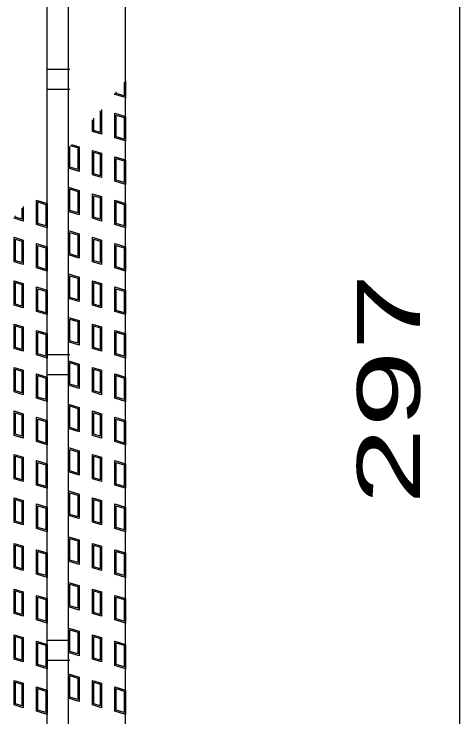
# Model space of a CAD drawing. Units: millimetres, scale not verified. Extents: x -1820 to 1731, y -1282 to 1054.
# Drawn here: x -391 to -235, y 30.1 to 276.2 of the extents above; entities that cross this region are included whole.
import ezdxf
from ezdxf.enums import TextEntityAlignment as Align

# ---------------------------------------------------------------- set-up
doc = ezdxf.new("R2010")
doc.units = ezdxf.units.MM
doc.header["$LTSCALE"] = 10
for name, color, linetype, lineweight in [('16', 3, 'Continuous', 25), ('17', 3, 'Continuous', 25), ('22', 2, 'Continuous', 25)]:
    doc.layers.add(name, color=color, linetype=linetype, lineweight=lineweight)
doc.styles.add('ベクトル', font='')
doc.styles.get('ベクトル').set_extended_font_data('ベクトル')

msp = doc.modelspace()

# ---------------------------------------------------------------- linework, layer by layer
at = {"layer": '16'}
for p, q in [((-379.4, -17), (-379.4, 324)), ((-372, -17), (-372, 324)), ((-352, -17), (-352, 324)), ((-379.4, 257), (-371.5, 257)), ((-379.4, 250), (-371.5, 250)), ((-379.4, 157), (-371.5, 157)), ((-379.4, 150), (-371.5, 150)), ((-379.4, 57), (-371.5, 57)), ((-379.4, 50), (-371.5, 50))]:
    msp.add_line(p, q, dxfattribs=at)
at = {"layer": '17'}
for p, q in [((-352.47, 252.35), (-352.47, 247.64)), ((-352, 252.91), (-352, 247)), ((-355.32, 248.49), (-355.32, 248.98)), ((-355.8, 248.14), (-355.8, 248.42)), ((-352, 247), (-355.8, 248.14)), ((-352.47, 247.64), (-355.32, 248.49)), ((-360.91, 242.38), (-360.86, 242.36)), ((-360.86, 242.36), (-360.86, 234.8)), ((-360.57, 242.77), (-360.38, 242.72)), ((-360.38, 242.72), (-360.38, 234.17)), ((-355.8, 241.49), (-352, 240.35)), ((-355.8, 232.94), (-355.8, 241.49)), ((-363.61, 235.13), (-363.61, 239.17)), ((-363.14, 235.49), (-363.14, 239.74)), ((-355.32, 240.85), (-352.47, 240)), ((-355.32, 233.29), (-355.32, 240.85)), ((-352.47, 240), (-352.47, 232.44)), ((-352, 240.35), (-352, 231.8)), ((-360.38, 234.17), (-363.61, 235.13)), ((-360.86, 234.8), (-363.14, 235.49)), ((-352, 231.8), (-355.8, 232.94)), ((-352.47, 232.44), (-355.32, 233.29)), ((-371.52, 222.65), (-371.52, 229.82)), ((-368.67, 229.36), (-371.26, 230.13)), ((-370.93, 230.53), (-368.2, 229.71)), ((-368.67, 229.36), (-368.67, 221.8)), ((-368.2, 229.71), (-368.2, 221.16)), ((-363.61, 228.48), (-360.38, 227.52)), ((-363.61, 219.93), (-363.61, 228.48)), ((-363.14, 227.85), (-360.86, 227.16)), ((-363.14, 220.29), (-363.14, 227.85)), ((-360.86, 227.16), (-360.86, 219.6)), ((-360.38, 227.52), (-360.38, 218.97)), ((-355.8, 226.29), (-352, 225.15)), ((-355.8, 217.74), (-355.8, 226.29)), ((-355.32, 225.65), (-352.47, 224.8)), ((-355.32, 218.09), (-355.32, 225.65)), ((-352.47, 224.8), (-352.47, 217.24)), ((-352, 225.15), (-352, 216.6)), ((-368.2, 221.16), (-372, 222.3)), ((-368.67, 221.8), (-371.52, 222.65)), ((-360.38, 218.97), (-363.61, 219.93)), ((-360.86, 219.6), (-363.14, 220.29)), ((-352, 216.6), (-355.8, 217.74)), ((-352.47, 217.24), (-355.32, 218.09)), ((-372, 215.65), (-368.2, 214.51)), ((-372, 207.1), (-372, 215.65)), ((-371.52, 215.01), (-368.67, 214.16)), ((-371.52, 207.45), (-371.52, 215.01)), ((-368.67, 214.16), (-368.67, 206.6)), ((-368.2, 214.51), (-368.2, 205.96)), ((-363.61, 213.28), (-360.38, 212.32)), ((-363.61, 204.73), (-363.61, 213.28)), ((-363.14, 212.65), (-360.86, 211.96)), ((-363.14, 205.09), (-363.14, 212.65)), ((-360.86, 211.96), (-360.86, 204.4)), ((-360.38, 212.32), (-360.38, 203.77)), ((-383.2, 211.09), (-379.4, 209.95)), ((-383.2, 202.54), (-383.2, 211.09)), ((-382.73, 210.45), (-379.88, 209.6)), ((-382.73, 202.89), (-382.73, 210.45)), ((-379.88, 209.6), (-379.88, 202.04)), ((-379.4, 209.95), (-379.4, 201.4)), ((-355.8, 211.09), (-352, 209.95)), ((-355.8, 202.54), (-355.8, 211.09)), ((-355.32, 210.45), (-352.47, 209.6)), ((-355.32, 202.89), (-355.32, 210.45)), ((-352.47, 209.6), (-352.47, 202.04)), ((-352, 209.95), (-352, 201.4)), ((-388.26, 208.26), (-388.26, 204.4)), ((-387.79, 208.82), (-387.79, 203.77)), ((-368.2, 205.96), (-372, 207.1)), ((-368.67, 206.6), (-371.52, 207.45)), ((-391.02, 204.73), (-391.02, 205)), ((-387.79, 203.77), (-391.02, 204.73)), ((-390.54, 205.09), (-390.54, 205.56)), ((-388.26, 204.4), (-390.54, 205.09)), ((-360.38, 203.77), (-363.61, 204.73)), ((-360.86, 204.4), (-363.14, 205.09)), ((-379.4, 201.4), (-383.2, 202.54)), ((-379.88, 202.04), (-382.73, 202.89)), ((-352, 201.4), (-355.8, 202.54)), ((-352.47, 202.04), (-355.32, 202.89)), ((-372, 200.45), (-368.2, 199.31)), ((-372, 191.9), (-372, 200.45)), ((-371.52, 199.81), (-368.67, 198.96)), ((-371.52, 192.25), (-371.52, 199.81)), ((-391.02, 198.08), (-387.79, 197.12)), ((-391.02, 189.53), (-391.02, 198.08)), ((-390.54, 197.45), (-388.26, 196.76)), ((-390.54, 189.89), (-390.54, 197.45)), ((-387.79, 197.12), (-387.79, 188.57)), ((-368.67, 198.96), (-368.67, 191.4)), ((-368.2, 199.31), (-368.2, 190.76)), ((-363.61, 198.08), (-360.38, 197.12)), ((-363.61, 189.53), (-363.61, 198.08)), ((-363.14, 197.45), (-360.86, 196.76)), ((-363.14, 189.89), (-363.14, 197.45)), ((-360.38, 197.12), (-360.38, 188.57)), ((-388.26, 196.76), (-388.26, 189.2)), ((-383.2, 195.89), (-379.4, 194.75)), ((-383.2, 187.34), (-383.2, 195.89)), ((-382.73, 195.25), (-379.88, 194.4)), ((-382.73, 187.69), (-382.73, 195.25)), ((-379.4, 194.75), (-379.4, 186.2)), ((-360.86, 196.76), (-360.86, 189.2)), ((-355.8, 195.89), (-352, 194.75)), ((-355.8, 187.34), (-355.8, 195.89)), ((-355.32, 195.25), (-352.47, 194.4)), ((-355.32, 187.69), (-355.32, 195.25)), ((-352, 194.75), (-352, 186.2)), ((-379.88, 194.4), (-379.88, 186.84)), ((-368.67, 191.4), (-371.52, 192.25)), ((-352.47, 194.4), (-352.47, 186.84)), ((-387.79, 188.57), (-391.02, 189.53)), ((-388.26, 189.2), (-390.54, 189.89)), ((-368.2, 190.76), (-372, 191.9)), ((-360.38, 188.57), (-363.61, 189.53)), ((-360.86, 189.2), (-363.14, 189.89)), ((-379.4, 186.2), (-383.2, 187.34)), ((-379.88, 186.84), (-382.73, 187.69)), ((-352, 186.2), (-355.8, 187.34)), ((-352.47, 186.84), (-355.32, 187.69)), ((-372, 185.25), (-368.2, 184.11)), ((-372, 176.7), (-372, 185.25)), ((-371.52, 184.61), (-368.67, 183.76)), ((-371.52, 177.05), (-371.52, 184.61)), ((-391.02, 182.88), (-387.79, 181.92)), ((-391.02, 174.33), (-391.02, 182.88)), ((-390.54, 182.25), (-388.26, 181.56)), ((-390.54, 174.69), (-390.54, 182.25)), ((-368.67, 183.76), (-368.67, 176.2)), ((-368.2, 184.11), (-368.2, 175.56)), ((-363.61, 182.88), (-360.38, 181.92)), ((-363.61, 174.33), (-363.61, 182.88)), ((-363.14, 182.25), (-360.86, 181.56)), ((-363.14, 174.69), (-363.14, 182.25)), ((-388.26, 181.56), (-388.26, 174)), ((-387.79, 181.92), (-387.79, 173.37)), ((-383.2, 180.69), (-379.4, 179.55)), ((-383.2, 172.14), (-383.2, 180.69)), ((-382.73, 180.05), (-379.88, 179.2)), ((-382.73, 172.49), (-382.73, 180.05)), ((-360.86, 181.56), (-360.86, 174)), ((-360.38, 181.92), (-360.38, 173.37)), ((-355.8, 180.69), (-352, 179.55)), ((-355.8, 172.14), (-355.8, 180.69)), ((-355.32, 180.05), (-352.47, 179.2)), ((-355.32, 172.49), (-355.32, 180.05)), ((-379.88, 179.2), (-379.88, 171.64)), ((-379.4, 179.55), (-379.4, 171)), ((-352.47, 179.2), (-352.47, 171.64)), ((-352, 179.55), (-352, 171)), ((-368.2, 175.56), (-372, 176.7)), ((-368.67, 176.2), (-371.52, 177.05)), ((-387.79, 173.37), (-391.02, 174.33)), ((-388.26, 174), (-390.54, 174.69)), ((-379.88, 171.64), (-382.73, 172.49)), ((-360.38, 173.37), (-363.61, 174.33)), ((-360.86, 174), (-363.14, 174.69)), ((-352.47, 171.64), (-355.32, 172.49)), ((-379.4, 171), (-383.2, 172.14)), ((-372, 170.05), (-368.2, 168.91)), ((-372, 161.5), (-372, 170.05)), ((-352, 171), (-355.8, 172.14)), ((-391.02, 167.68), (-387.79, 166.72)), ((-391.02, 159.13), (-391.02, 167.68)), ((-371.52, 169.41), (-368.67, 168.56)), ((-371.52, 161.85), (-371.52, 169.41)), ((-368.67, 168.56), (-368.67, 161)), ((-368.2, 168.91), (-368.2, 160.36)), ((-363.61, 167.68), (-360.38, 166.72)), ((-363.61, 159.13), (-363.61, 167.68)), ((-390.54, 167.05), (-388.26, 166.36)), ((-390.54, 159.49), (-390.54, 167.05)), ((-388.26, 166.36), (-388.26, 158.8)), ((-387.79, 166.72), (-387.79, 158.17)), ((-383.2, 165.49), (-379.4, 164.35)), ((-383.2, 156.94), (-383.2, 165.49)), ((-363.14, 167.05), (-360.86, 166.36)), ((-363.14, 159.49), (-363.14, 167.05)), ((-360.86, 166.36), (-360.86, 158.8)), ((-360.38, 166.72), (-360.38, 158.17)), ((-355.8, 165.49), (-352, 164.35)), ((-355.8, 156.94), (-355.8, 165.49)), ((-382.73, 164.85), (-379.88, 164)), ((-382.73, 157.29), (-382.73, 164.85)), ((-379.88, 164), (-379.88, 156.44)), ((-379.4, 164.35), (-379.4, 155.8)), ((-355.32, 164.85), (-352.47, 164)), ((-355.32, 157.29), (-355.32, 164.85)), ((-352.47, 164), (-352.47, 156.44)), ((-352, 164.35), (-352, 155.8)), ((-368.2, 160.36), (-372, 161.5)), ((-368.67, 161), (-371.52, 161.85)), ((-387.79, 158.17), (-391.02, 159.13)), ((-388.26, 158.8), (-390.54, 159.49)), ((-360.38, 158.17), (-363.61, 159.13)), ((-360.86, 158.8), (-363.14, 159.49)), ((-379.4, 155.8), (-383.2, 156.94)), ((-379.88, 156.44), (-382.73, 157.29)), ((-352, 155.8), (-355.8, 156.94)), ((-352.47, 156.44), (-355.32, 157.29)), ((-372, 154.85), (-368.2, 153.71)), ((-372, 146.3), (-372, 154.85)), ((-371.52, 154.21), (-368.67, 153.36)), ((-371.52, 146.65), (-371.52, 154.21)), ((-368.67, 153.36), (-368.67, 145.8)), ((-368.2, 153.71), (-368.2, 145.16)), ((-391.02, 152.48), (-387.79, 151.52)), ((-391.02, 143.93), (-391.02, 152.48)), ((-390.54, 151.85), (-388.26, 151.16)), ((-390.54, 144.29), (-390.54, 151.85)), ((-388.26, 151.16), (-388.26, 143.6)), ((-387.79, 151.52), (-387.79, 142.97)), ((-383.2, 150.29), (-379.4, 149.15)), ((-383.2, 141.74), (-383.2, 150.29)), ((-363.61, 152.48), (-360.38, 151.52)), ((-363.61, 143.93), (-363.61, 152.48)), ((-363.14, 151.85), (-360.86, 151.16)), ((-363.14, 144.29), (-363.14, 151.85)), ((-360.86, 151.16), (-360.86, 143.6)), ((-360.38, 151.52), (-360.38, 142.97)), ((-355.8, 150.29), (-352, 149.15)), ((-355.8, 141.74), (-355.8, 150.29)), ((-382.73, 149.65), (-379.88, 148.8)), ((-382.73, 142.09), (-382.73, 149.65)), ((-379.88, 148.8), (-379.88, 141.24)), ((-379.4, 149.15), (-379.4, 140.6)), ((-355.32, 149.65), (-352.47, 148.8)), ((-355.32, 142.09), (-355.32, 149.65)), ((-352.47, 148.8), (-352.47, 141.24)), ((-352, 149.15), (-352, 140.6)), ((-368.2, 145.16), (-372, 146.3)), ((-368.67, 145.8), (-371.52, 146.65)), ((-387.79, 142.97), (-391.02, 143.93)), ((-388.26, 143.6), (-390.54, 144.29)), ((-360.38, 142.97), (-363.61, 143.93)), ((-360.86, 143.6), (-363.14, 144.29)), ((-379.4, 140.6), (-383.2, 141.74)), ((-379.88, 141.24), (-382.73, 142.09)), ((-352, 140.6), (-355.8, 141.74)), ((-352.47, 141.24), (-355.32, 142.09)), ((-372, 139.65), (-368.2, 138.51)), ((-372, 131.1), (-372, 139.65)), ((-371.52, 139.01), (-368.67, 138.16)), ((-371.52, 131.45), (-371.52, 139.01)), ((-368.67, 138.16), (-368.67, 130.6)), ((-368.2, 138.51), (-368.2, 129.96)), ((-391.02, 137.28), (-387.79, 136.32)), ((-391.02, 128.73), (-391.02, 137.28)), ((-390.54, 136.65), (-388.26, 135.96)), ((-390.54, 129.09), (-390.54, 136.65)), ((-388.26, 135.96), (-388.26, 128.4)), ((-387.79, 136.32), (-387.79, 127.77)), ((-363.61, 137.28), (-360.38, 136.32)), ((-363.61, 128.73), (-363.61, 137.28)), ((-363.14, 136.65), (-360.86, 135.96)), ((-363.14, 129.09), (-363.14, 136.65)), ((-360.86, 135.96), (-360.86, 128.4)), ((-360.38, 136.32), (-360.38, 127.77)), ((-383.2, 135.09), (-379.4, 133.95)), ((-383.2, 126.54), (-383.2, 135.09)), ((-382.73, 134.45), (-379.88, 133.6)), ((-382.73, 126.89), (-382.73, 134.45)), ((-379.88, 133.6), (-379.88, 126.04)), ((-379.4, 133.95), (-379.4, 125.4)), ((-355.8, 135.09), (-352, 133.95)), ((-355.8, 126.54), (-355.8, 135.09)), ((-355.32, 134.45), (-352.47, 133.6)), ((-355.32, 126.89), (-355.32, 134.45)), ((-352.47, 133.6), (-352.47, 126.04)), ((-352, 133.95), (-352, 125.4)), ((-368.2, 129.96), (-372, 131.1)), ((-368.67, 130.6), (-371.52, 131.45)), ((-387.79, 127.77), (-391.02, 128.73)), ((-388.26, 128.4), (-390.54, 129.09)), ((-360.38, 127.77), (-363.61, 128.73)), ((-360.86, 128.4), (-363.14, 129.09)), ((-379.4, 125.4), (-383.2, 126.54)), ((-379.88, 126.04), (-382.73, 126.89)), ((-352, 125.4), (-355.8, 126.54)), ((-352.47, 126.04), (-355.32, 126.89)), ((-372, 124.45), (-368.2, 123.31)), ((-372, 115.9), (-372, 124.45)), ((-371.52, 123.81), (-368.67, 122.96)), ((-371.52, 116.25), (-371.52, 123.81)), ((-368.2, 123.31), (-368.2, 114.76)), ((-391.02, 122.08), (-387.79, 121.12)), ((-391.02, 113.53), (-391.02, 122.08)), ((-390.54, 121.45), (-388.26, 120.76)), ((-390.54, 113.89), (-390.54, 121.45)), ((-388.26, 120.76), (-388.26, 113.2)), ((-387.79, 121.12), (-387.79, 112.57)), ((-368.67, 122.96), (-368.67, 115.4)), ((-363.61, 122.08), (-360.38, 121.12)), ((-363.61, 113.53), (-363.61, 122.08)), ((-363.14, 121.45), (-360.86, 120.76)), ((-363.14, 113.89), (-363.14, 121.45)), ((-360.86, 120.76), (-360.86, 113.2)), ((-360.38, 121.12), (-360.38, 112.57)), ((-383.2, 119.89), (-379.4, 118.75)), ((-383.2, 111.34), (-383.2, 119.89)), ((-382.73, 119.25), (-379.88, 118.4)), ((-382.73, 111.69), (-382.73, 119.25)), ((-379.88, 118.4), (-379.88, 110.84)), ((-379.4, 118.75), (-379.4, 110.2)), ((-355.8, 119.89), (-352, 118.75)), ((-355.8, 111.34), (-355.8, 119.89)), ((-355.32, 119.25), (-352.47, 118.4)), ((-355.32, 111.69), (-355.32, 119.25)), ((-352.47, 118.4), (-352.47, 110.84)), ((-352, 118.75), (-352, 110.2)), ((-368.2, 114.76), (-372, 115.9)), ((-368.67, 115.4), (-371.52, 116.25)), ((-387.79, 112.57), (-391.02, 113.53)), ((-388.26, 113.2), (-390.54, 113.89)), ((-360.38, 112.57), (-363.61, 113.53)), ((-360.86, 113.2), (-363.14, 113.89)), ((-379.4, 110.2), (-383.2, 111.34)), ((-379.88, 110.84), (-382.73, 111.69)), ((-352, 110.2), (-355.8, 111.34)), ((-352.47, 110.84), (-355.32, 111.69)), ((-372, 109.25), (-368.2, 108.11)), ((-372, 100.7), (-372, 109.25)), ((-371.52, 108.61), (-368.67, 107.76)), ((-371.52, 101.05), (-371.52, 108.61)), ((-391.02, 106.88), (-387.79, 105.92)), ((-391.02, 98.33), (-391.02, 106.88)), ((-390.54, 106.25), (-388.26, 105.56)), ((-390.54, 98.69), (-390.54, 106.25)), ((-387.79, 105.92), (-387.79, 97.37)), ((-368.67, 107.76), (-368.67, 100.2)), ((-368.2, 108.11), (-368.2, 99.56)), ((-363.61, 106.88), (-360.38, 105.92)), ((-363.61, 98.33), (-363.61, 106.88)), ((-363.14, 106.25), (-360.86, 105.56)), ((-363.14, 98.69), (-363.14, 106.25)), ((-360.38, 105.92), (-360.38, 97.37)), ((-388.26, 105.56), (-388.26, 98)), ((-383.2, 104.69), (-379.4, 103.55)), ((-383.2, 96.14), (-383.2, 104.69)), ((-382.73, 104.05), (-379.88, 103.2)), ((-382.73, 96.49), (-382.73, 104.05)), ((-379.4, 103.55), (-379.4, 95)), ((-360.86, 105.56), (-360.86, 98)), ((-355.8, 104.69), (-352, 103.55)), ((-355.8, 96.14), (-355.8, 104.69)), ((-355.32, 104.05), (-352.47, 103.2)), ((-355.32, 96.49), (-355.32, 104.05)), ((-352, 103.55), (-352, 95)), ((-379.88, 103.2), (-379.88, 95.64)), ((-368.67, 100.2), (-371.52, 101.05)), ((-352.47, 103.2), (-352.47, 95.64)), ((-388.26, 98), (-390.54, 98.69)), ((-368.2, 99.56), (-372, 100.7)), ((-360.86, 98), (-363.14, 98.69)), ((-387.79, 97.37), (-391.02, 98.33)), ((-379.4, 95), (-383.2, 96.14)), ((-379.88, 95.64), (-382.73, 96.49)), ((-360.38, 97.37), (-363.61, 98.33)), ((-352, 95), (-355.8, 96.14)), ((-352.47, 95.64), (-355.32, 96.49)), ((-372, 93.25), (-368.2, 92.11)), ((-372, 84.7), (-372, 93.25)), ((-371.52, 92.61), (-368.67, 91.76)), ((-371.52, 85.05), (-371.52, 92.61)), ((-368.67, 91.76), (-368.67, 84.2)), ((-368.2, 92.11), (-368.2, 83.56)), ((-391.02, 90.88), (-387.79, 89.92)), ((-391.02, 82.33), (-391.02, 90.88)), ((-390.54, 90.25), (-388.26, 89.56)), ((-390.54, 82.69), (-390.54, 90.25)), ((-388.26, 89.56), (-388.26, 82)), ((-387.79, 89.92), (-387.79, 81.37)), ((-383.2, 88.69), (-379.4, 87.55)), ((-383.2, 80.14), (-383.2, 88.69)), ((-363.61, 90.88), (-360.38, 89.92)), ((-363.61, 82.33), (-363.61, 90.88)), ((-363.14, 90.25), (-360.86, 89.56)), ((-363.14, 82.69), (-363.14, 90.25)), ((-360.86, 89.56), (-360.86, 82)), ((-360.38, 89.92), (-360.38, 81.37)), ((-355.8, 88.69), (-352, 87.55)), ((-355.8, 80.14), (-355.8, 88.69)), ((-382.73, 88.05), (-379.88, 87.2)), ((-382.73, 80.49), (-382.73, 88.05)), ((-379.88, 87.2), (-379.88, 79.64)), ((-379.4, 87.55), (-379.4, 79)), ((-355.32, 88.05), (-352.47, 87.2)), ((-355.32, 80.49), (-355.32, 88.05)), ((-352.47, 87.2), (-352.47, 79.64)), ((-352, 87.55), (-352, 79)), ((-368.2, 83.56), (-372, 84.7)), ((-368.67, 84.2), (-371.52, 85.05)), ((-387.79, 81.37), (-391.02, 82.33)), ((-388.26, 82), (-390.54, 82.69)), ((-360.38, 81.37), (-363.61, 82.33)), ((-360.86, 82), (-363.14, 82.69)), ((-379.4, 79), (-383.2, 80.14)), ((-379.88, 79.64), (-382.73, 80.49)), ((-352, 79), (-355.8, 80.14)), ((-352.47, 79.64), (-355.32, 80.49)), ((-372, 77.25), (-368.2, 76.11)), ((-372, 68.7), (-372, 77.25)), ((-371.52, 76.61), (-368.67, 75.76)), ((-371.52, 69.05), (-371.52, 76.61)), ((-391.02, 74.88), (-387.79, 73.92)), ((-391.02, 66.33), (-391.02, 74.88)), ((-390.54, 74.25), (-388.26, 73.56)), ((-390.54, 66.69), (-390.54, 74.25)), ((-387.79, 73.92), (-387.79, 65.37)), ((-368.67, 75.76), (-368.67, 68.2)), ((-368.2, 76.11), (-368.2, 67.56)), ((-363.61, 74.88), (-360.38, 73.92)), ((-363.61, 66.33), (-363.61, 74.88)), ((-363.14, 74.25), (-360.86, 73.56)), ((-363.14, 66.69), (-363.14, 74.25)), ((-360.38, 73.92), (-360.38, 65.37)), ((-388.26, 73.56), (-388.26, 66)), ((-383.2, 72.69), (-379.4, 71.55)), ((-383.2, 64.14), (-383.2, 72.69)), ((-382.73, 72.05), (-379.88, 71.2)), ((-382.73, 64.49), (-382.73, 72.05)), ((-379.4, 71.55), (-379.4, 63)), ((-360.86, 73.56), (-360.86, 66)), ((-355.8, 72.69), (-352, 71.55)), ((-355.8, 64.14), (-355.8, 72.69)), ((-355.32, 72.05), (-352.47, 71.2)), ((-355.32, 64.49), (-355.32, 72.05)), ((-352, 71.55), (-352, 63)), ((-379.88, 71.2), (-379.88, 63.64)), ((-368.67, 68.2), (-371.52, 69.05)), ((-352.47, 71.2), (-352.47, 63.64)), ((-388.26, 66), (-390.54, 66.69)), ((-368.2, 67.56), (-372, 68.7)), ((-360.86, 66), (-363.14, 66.69)), ((-387.79, 65.37), (-391.02, 66.33)), ((-379.4, 63), (-383.2, 64.14)), ((-379.88, 63.64), (-382.73, 64.49)), ((-360.38, 65.37), (-363.61, 66.33)), ((-352, 63), (-355.8, 64.14)), ((-352.47, 63.64), (-355.32, 64.49)), ((-372, 61.25), (-368.2, 60.11)), ((-372, 52.7), (-372, 61.25)), ((-371.52, 60.61), (-368.67, 59.76)), ((-371.52, 53.05), (-371.52, 60.61)), ((-368.67, 59.76), (-368.67, 52.2)), ((-368.2, 60.11), (-368.2, 51.56)), ((-391.02, 58.88), (-387.79, 57.92)), ((-391.02, 50.33), (-391.02, 58.88)), ((-390.54, 58.25), (-388.26, 57.56)), ((-390.54, 50.69), (-390.54, 58.25)), ((-388.26, 57.56), (-388.26, 50)), ((-387.79, 57.92), (-387.79, 49.37)), ((-383.2, 56.69), (-379.4, 55.55)), ((-383.2, 48.14), (-383.2, 56.69)), ((-363.61, 58.88), (-360.38, 57.92)), ((-363.61, 50.33), (-363.61, 58.88)), ((-363.14, 58.25), (-360.86, 57.56)), ((-363.14, 50.69), (-363.14, 58.25)), ((-360.86, 57.56), (-360.86, 50)), ((-360.38, 57.92), (-360.38, 49.37)), ((-355.8, 56.69), (-352, 55.55)), ((-355.8, 48.14), (-355.8, 56.69)), ((-382.73, 56.05), (-379.88, 55.2)), ((-382.73, 48.49), (-382.73, 56.05)), ((-379.88, 55.2), (-379.88, 47.64)), ((-379.4, 55.55), (-379.4, 47)), ((-355.32, 56.05), (-352.47, 55.2)), ((-355.32, 48.49), (-355.32, 56.05)), ((-352.47, 55.2), (-352.47, 47.64)), ((-352, 55.55), (-352, 47)), ((-368.2, 51.56), (-372, 52.7)), ((-368.67, 52.2), (-371.52, 53.05)), ((-387.79, 49.37), (-391.02, 50.33)), ((-388.26, 50), (-390.54, 50.69)), ((-360.38, 49.37), (-363.61, 50.33)), ((-360.86, 50), (-363.14, 50.69)), ((-379.4, 47), (-383.2, 48.14)), ((-379.88, 47.64), (-382.73, 48.49)), ((-352, 47), (-355.8, 48.14)), ((-352.47, 47.64), (-355.32, 48.49)), ((-372, 45.25), (-368.2, 44.11)), ((-372, 36.7), (-372, 45.25)), ((-371.52, 44.61), (-368.67, 43.76)), ((-371.52, 37.05), (-371.52, 44.61)), ((-391.02, 42.88), (-387.79, 41.92)), ((-391.02, 34.33), (-391.02, 42.88)), ((-390.54, 42.25), (-388.26, 41.56)), ((-390.54, 34.69), (-390.54, 42.25)), ((-387.79, 41.92), (-387.79, 33.37)), ((-368.67, 43.76), (-368.67, 36.2)), ((-368.2, 44.11), (-368.2, 35.56)), ((-363.61, 42.88), (-360.38, 41.92)), ((-363.61, 34.33), (-363.61, 42.88)), ((-363.14, 42.25), (-360.86, 41.56)), ((-363.14, 34.69), (-363.14, 42.25)), ((-360.38, 41.92), (-360.38, 33.37)), ((-388.26, 41.56), (-388.26, 34)), ((-383.2, 40.69), (-379.4, 39.55)), ((-383.2, 32.14), (-383.2, 40.69)), ((-382.73, 40.05), (-379.88, 39.2)), ((-382.73, 32.49), (-382.73, 40.05)), ((-379.4, 39.55), (-379.4, 31)), ((-360.86, 41.56), (-360.86, 34)), ((-355.8, 40.69), (-352, 39.55)), ((-355.8, 32.14), (-355.8, 40.69)), ((-355.32, 40.05), (-352.47, 39.2)), ((-355.32, 32.49), (-355.32, 40.05)), ((-352, 39.55), (-352, 31)), ((-379.88, 39.2), (-379.88, 31.64)), ((-368.67, 36.2), (-371.52, 37.05)), ((-352.47, 39.2), (-352.47, 31.64)), ((-388.26, 34), (-390.54, 34.69)), ((-368.2, 35.56), (-372, 36.7)), ((-360.86, 34), (-363.14, 34.69)), ((-387.79, 33.37), (-391.02, 34.33)), ((-379.4, 31), (-383.2, 32.14)), ((-379.88, 31.64), (-382.73, 32.49)), ((-360.38, 33.37), (-363.61, 34.33)), ((-352, 31), (-355.8, 32.14)), ((-352.47, 31.64), (-355.32, 32.49))]:
    msp.add_line(p, q, dxfattribs=at)
at = {"layer": '22', "color": 4}
msp.add_line((-235, 5), (-235, 302), dxfattribs=at)

# ---------------------------------------------------------------- texts
at = {"layer": '22', "style": 'ベクトル', "width": 1.65}
msp.add_text(' 297 ', height=21.99, rotation=90, dxfattribs=at).set_placement((-260, 91), align=Align.MIDDLE_LEFT)

doc.saveas('drawing.dxf')
